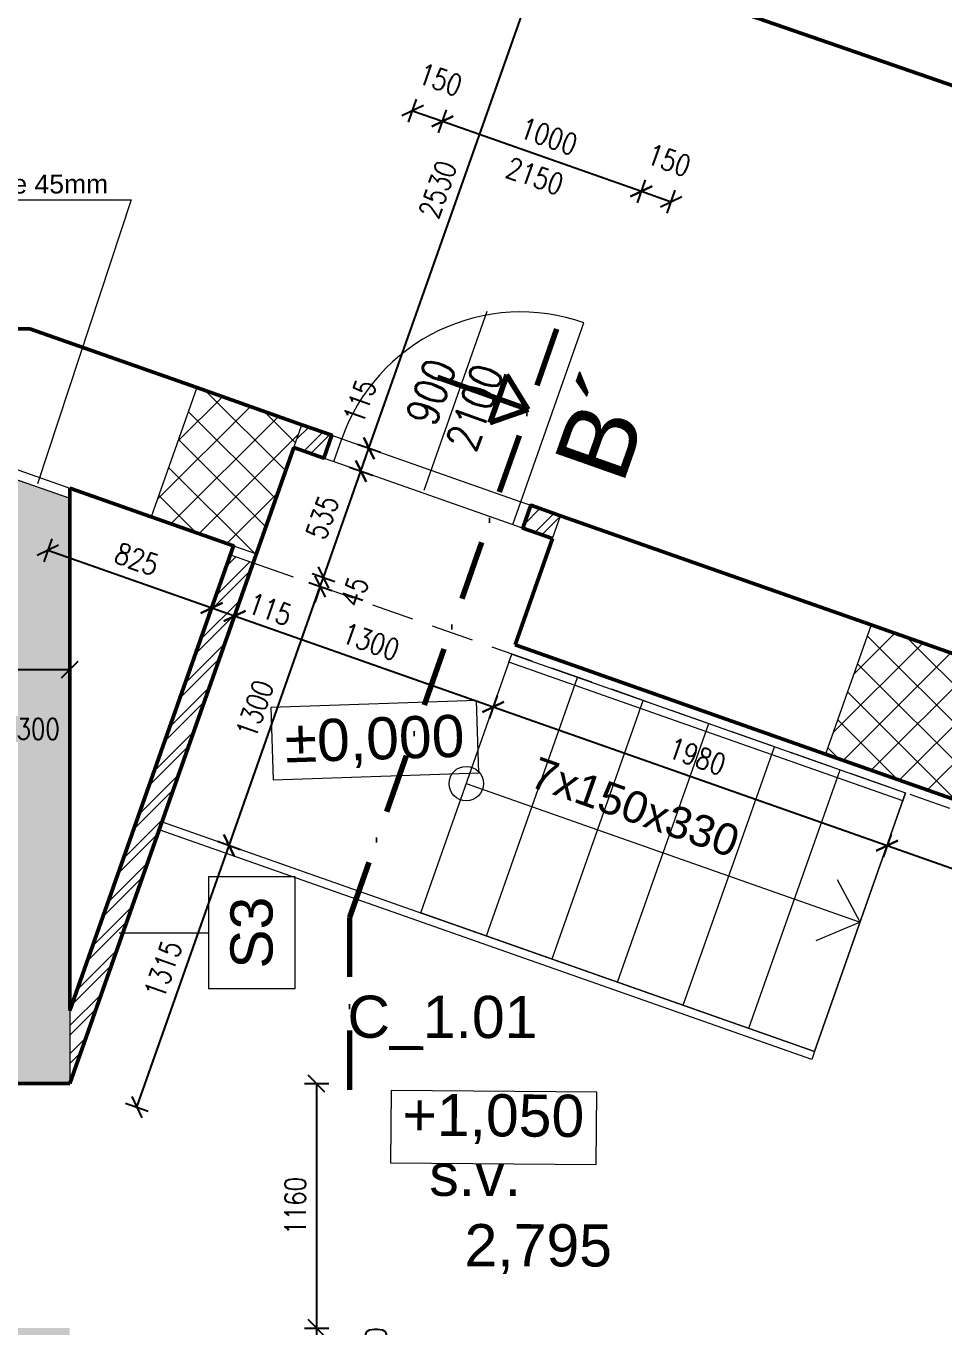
# Model space of a CAD drawing. Header units: millimetres. Extents: x 89194 to 559352, y -753138 to -204019.
# Drawn here: x 336791 to 341143, y -408834 to -402662 of the extents above; entities that cross this region are included whole.
import ezdxf
from ezdxf.enums import TextEntityAlignment as Align

# ---------------------------------------------------------------- set-up
doc = ezdxf.new("R2010")
doc.units = ezdxf.units.MM
doc.header["$LTSCALE"] = 400
doc.header["$PDMODE"] = 3
doc.linetypes.add('DASHED', pattern=[0.75, 0.5, -0.25])
doc.linetypes.add('Čerchovaná', pattern=[1340.555525, 705.555534, -352.777767, 0, -282.222223])
for name, color, linetype, lineweight in [('01_TP_Kóty otvorů', 7, 'Continuous', 15), ('RG_dveře', 3, 'Continuous', 9), ('RG_koty', 7, 'Continuous', 9), ('RG_popisy', 11, 'Continuous', 9), ('RG_rozhraní mater', 51, 'Continuous', 9), ('RG_schodiště', 94, 'Continuous', 9), ('RG_skladby konstrukcí', 5, 'Continuous', 9), ('RG_velmi tlustá', 5, 'Continuous', 70), ('RG_výrobky zámečník', 6, 'Continuous', 9), ('RG_zdivo nové', 1, 'Continuous', 50), ('RG_zdivo stavajici', 30, 'Continuous', 50), ('RG_zdivo stávající', 30, 'Continuous', 50), ('RG_čárkovaně', 40, 'DASHED', 9), ('RG_šrafy', 253, 'Continuous', 9)]:
    doc.layers.add(name, color=color, linetype=linetype, lineweight=lineweight)
doc.styles.add('Arial 100', font='Arial.ttf', dxfattribs={"height": 100})
doc.styles.add('Arial 200', font='Arial.ttf', dxfattribs={"height": 200})
doc.styles.add('Arial 250', font='Arial Bold.ttf', dxfattribs={"height": 250})
doc.styles.add('GENERATED_STYLE_3', font='Arial.ttf')
doc.styles.add('Koty', font='romans.shx', dxfattribs={"width": 0.8})
doc.dimstyles.new('RG_50_vnitřní', dxfattribs={"dimscale": 50, "dimtxt": 2, "dimasz": 1.6, "dimexe": 1.15, "dimexo": 0, "dimgap": 1, "dimtad": 1, "dimdec": 0, "dimrnd": 5, "dimzin": 0, "dimdsep": 46, "dimtxsty": 'Koty', "dimblk1": 'OBLIQUE', "dimblk2": 'OBLIQUE', "dimsah": 1, "dimcen": 0.09, "dimclrd": 256, "dimclre": 256, "dimclrt": 2, "dimazin": 0, "dimtfac": 1, "dimtdec": 0, "dimtmove": 2, "dimatfit": 3, "dimfxl": 1.15, "dimfxlon": 1, "dimtolj": 1, "dimtzin": 0, "dimarcsym": 0})

# ---------------------------------------------------------------- blocks, each defined once
blk = doc.blocks.new('SCHODISTE_VYROVNAVACI')
at = {"layer": 'RG_schodiště'}
blk.add_lwpolyline([(331889, -405270.9), (333189, -405270.9), (333189, -407250.9), (331889, -407250.9)], close=True, dxfattribs=at)
for points in [[(331889, -405270.9), (333189, -405270.9)], [(332539, -405270.9), (332539, -407250.9)], [(331889, -405600.9), (333189, -405600.9)], [(331889, -405930.9), (333189, -405930.9)], [(331889, -406260.9), (333189, -406260.9)], [(331889, -406590.9), (333189, -406590.9)], [(331889, -406920.9), (333189, -406920.9)], [(332539, -407250.9), (332385.2, -407082.4)], [(332539, -407250.9), (332692.8, -407082.4)], [(331889, -407250.9), (333189, -407250.9)]]:
    blk.add_lwpolyline(points, dxfattribs=at)
blk.add_circle((332539, -405270.9), 81.6, dxfattribs=at)
at = {"layer": 'RG_schodiště', "insert": (332775.7, -405738.6), "char_height": 150, "attachment_point": 1, "rotation": 269.87866, "style": 'Arial 250'}
blk.add_mtext('\\pxi-1.25;{\\fArial|b0|i0|c238|p34;7x150x330}', dxfattribs=at)
blk = doc.blocks.new('*U204')
for p, q in [((0, 115), (-50, 115)), ((900, 115), (0, 115)), ((0, 115), (0, 0)), ((950, 115), (900, 115)), ((900, 115), (900, 0)), ((0, 0), (-50, 0)), ((900, 0), (0, 0)), ((0, 0), (0, -900)), ((950, 0), (900, 0))]:
    blk.add_line(p, q)
blk.add_arc((0, 0), 900, 270, 0)
at = {"layer": '01_TP_Kóty otvorů'}
blk.add_line((450, 100), (450, -800), dxfattribs=at)
at = {"layer": '01_TP_Kóty otvorů', "insert": (450, -350), "char_height": 150, "attachment_point": 5, "rotation": 270, "style": 'Koty'}
blk.add_mtext('900\\P ', dxfattribs=at)
at = {"layer": '01_TP_Kóty otvorů', "style": 'Koty', "width": 0.8}
blk.add_attdef('VYS_DVR', text='', height=150, rotation=270, dxfattribs=at).set_placement((430, -350), align=Align.TOP_CENTER)
blk = doc.blocks.new('_Oblique')
at = {"color": 0, "linetype": 'ByBlock', "lineweight": -2}
blk.add_line((-0.5, -0.5), (0.5, 0.5), dxfattribs=at)
blk = doc.blocks.new('*D325')
at = {"layer": 'Defpoints', "color": 0, "transparency": 16777216}
for p in [(336698.3, -404909.2), (336998.2, -404902.5), (336998.2, -405715)]:
    blk.add_point(p, dxfattribs=at)
at = {"layer": 'RG_koty', "lineweight": -2, "transparency": 16777216}
for p, q in [((336698.3, -405657.5), (336698.3, -405772.5)), ((336998.2, -405657.5), (336998.2, -405772.5)), ((336698.3, -405715), (336998.2, -405715))]:
    blk.add_line(p, q, dxfattribs=at)
at = {"layer": 'RG_koty', "lineweight": -2, "transparency": 16777216, "xscale": 80, "yscale": 80, "zscale": 80, "rotation": 180}
blk.add_blockref('_Oblique', (336698.3, -405715), dxfattribs=at)
at = {"layer": 'RG_koty', "lineweight": -2, "transparency": 16777216, "xscale": 80, "yscale": 80, "zscale": 80}
blk.add_blockref('_Oblique', (336998.2, -405715), dxfattribs=at)
at = {"layer": 'RG_koty', "color": 2, "transparency": 16777216, "insert": (336848.3, -405997.5), "char_height": 100, "attachment_point": 5, "style": 'Koty'}
blk.add_mtext('\\A1;300', dxfattribs=at)
blk = doc.blocks.new('*D337')
at = {"layer": 'Defpoints', "color": 0, "transparency": 16777216}
for p in [(336998.8, -407679.2), (336998.3, -408838.9), (338168.3, -408838.9)]:
    blk.add_point(p, dxfattribs=at)
at = {"layer": 'RG_koty', "lineweight": -2, "transparency": 16777216}
for p, q in [((338110.8, -407679.2), (338225.8, -407679.2)), ((338168.3, -407679.2), (338168.3, -408838.9)), ((338110.8, -408838.9), (338225.8, -408838.9))]:
    blk.add_line(p, q, dxfattribs=at)
at = {"layer": 'RG_koty', "lineweight": -2, "transparency": 16777216, "xscale": 80, "yscale": 80, "zscale": 80}
for p, rotation in [((338168.3, -407679.2), 90), ((338168.3, -408838.9), 270)]:
    blk.add_blockref('_Oblique', p, dxfattribs=dict(at, rotation=rotation))
at = {"layer": 'RG_koty', "color": 2, "transparency": 16777216, "insert": (338068.3, -408259.1), "char_height": 100, "attachment_point": 5, "rotation": 90, "style": 'Koty'}
blk.add_mtext('\\A1;1160', dxfattribs=at)
blk = doc.blocks.new('*D338')
at = {"layer": 'Defpoints', "color": 0, "transparency": 16777216}
for p in [(336998.3, -408838.9), (336998.3, -409038.9), (338168.3, -409038.9)]:
    blk.add_point(p, dxfattribs=at)
at = {"layer": 'RG_koty', "lineweight": -2, "transparency": 16777216}
for p, q in [((338110.8, -408838.9), (338225.8, -408838.9)), ((338168.3, -408838.9), (338168.3, -409038.9)), ((338110.8, -409038.9), (338225.8, -409038.9))]:
    blk.add_line(p, q, dxfattribs=at)
at = {"layer": 'RG_koty', "lineweight": -2, "transparency": 16777216, "xscale": 80, "yscale": 80, "zscale": 80}
for p, rotation in [((338168.3, -408838.9), 90), ((338168.3, -409038.9), 270)]:
    blk.add_blockref('_Oblique', p, dxfattribs=dict(at, rotation=rotation))
at = {"layer": 'RG_koty', "color": 2, "transparency": 16777216, "insert": (338450.8, -408938.9), "char_height": 100, "attachment_point": 5, "rotation": 90, "style": 'Koty'}
blk.add_mtext('\\A1;200', dxfattribs=at)
blk = doc.blocks.new('*D347')
at = {"layer": 'Defpoints', "color": 0, "transparency": 16777216}
for p in [(336998, -404854.7), (337775, -405128.3), (337671.3, -405422.7)]:
    blk.add_point(p, dxfattribs=at)
at = {"layer": 'RG_koty', "lineweight": -2, "transparency": 16777216}
for p, q in [((336913.4, -405094.9), (336875.2, -405203.4)), ((336894.3, -405149.1), (337671.3, -405422.7)), ((337690.4, -405368.5), (337652.2, -405477))]:
    blk.add_line(p, q, dxfattribs=at)
at = {"layer": 'RG_koty', "lineweight": -2, "transparency": 16777216, "xscale": 80, "yscale": 80, "zscale": 80}
for p, rotation in [((336894.3, -405149.1), 160.6034218574295), ((337671.3, -405422.7), 340.6034218574295)]:
    blk.add_blockref('_Oblique', p, dxfattribs=dict(at, rotation=rotation))
at = {"layer": 'RG_koty', "color": 2, "transparency": 16777216, "insert": (337316, -405191.6), "char_height": 100, "attachment_point": 5, "rotation": 340.60342, "style": 'Koty'}
blk.add_mtext('\\A1;825', dxfattribs=at)
blk = doc.blocks.new('*D348')
at = {"layer": 'Defpoints', "color": 0, "transparency": 16777216}
for p in [(337775, -405128.3), (337883.5, -405166.5), (337779.8, -405460.9)]:
    blk.add_point(p, dxfattribs=at)
at = {"layer": 'RG_koty', "lineweight": -2, "transparency": 16777216}
for p, q in [((337690.4, -405368.5), (337652.2, -405477)), ((337671.3, -405422.7), (337779.8, -405460.9)), ((337798.9, -405406.7), (337760.7, -405515.1))]:
    blk.add_line(p, q, dxfattribs=at)
at = {"layer": 'RG_koty', "lineweight": -2, "transparency": 16777216, "xscale": 80, "yscale": 80, "zscale": 80}
for p, rotation in [((337671.3, -405422.7), 160.6034218574295), ((337779.8, -405460.9), 340.6034218574295)]:
    blk.add_blockref('_Oblique', p, dxfattribs=dict(at, rotation=rotation))
at = {"layer": 'RG_koty', "color": 2, "transparency": 16777216, "insert": (337947.8, -405429.3), "char_height": 100, "attachment_point": 5, "rotation": 340.60342, "style": 'Koty'}
blk.add_mtext('\\A1;115', dxfattribs=at)
blk = doc.blocks.new('*D349')
at = {"layer": 'Defpoints', "color": 0, "transparency": 16777216}
for p in [(337883.5, -405166.5), (339109.7, -405598.2), (339006, -405892.6)]:
    blk.add_point(p, dxfattribs=at)
at = {"layer": 'RG_koty', "lineweight": -2, "transparency": 16777216}
for p, q in [((337798.9, -405406.7), (337760.7, -405515.1)), ((337779.8, -405460.9), (339006, -405892.6)), ((339025.1, -405838.4), (338986.9, -405946.9))]:
    blk.add_line(p, q, dxfattribs=at)
at = {"layer": 'RG_koty', "lineweight": -2, "transparency": 16777216, "xscale": 80, "yscale": 80, "zscale": 80}
for p, rotation in [((337779.8, -405460.9), 160.6034218574295), ((339006, -405892.6), 340.6034218574295)]:
    blk.add_blockref('_Oblique', p, dxfattribs=dict(at, rotation=rotation))
at = {"layer": 'RG_koty', "color": 2, "transparency": 16777216, "insert": (338426.1, -405582.5), "char_height": 100, "attachment_point": 5, "rotation": 340.60342, "style": 'Koty'}
blk.add_mtext('\\A1;1300', dxfattribs=at)
blk = doc.blocks.new('*D350')
at = {"layer": 'Defpoints', "color": 0, "transparency": 16777216}
for p in [(339109.7, -405598.2), (340961.6, -406300.3), (340873.6, -406550.2)]:
    blk.add_point(p, dxfattribs=at)
at = {"layer": 'RG_koty', "lineweight": -2, "transparency": 16777216}
for p, q in [((339025.1, -405838.4), (338986.9, -405946.9)), ((339006, -405892.6), (340873.6, -406550.2)), ((340892.7, -406496), (340854.5, -406604.4))]:
    blk.add_line(p, q, dxfattribs=at)
at = {"layer": 'RG_koty', "lineweight": -2, "transparency": 16777216, "xscale": 80, "yscale": 80, "zscale": 80}
for p, rotation in [((339006, -405892.6), 160.6034218574295), ((340873.6, -406550.2), 340.6034218574295)]:
    blk.add_blockref('_Oblique', p, dxfattribs=dict(at, rotation=rotation))
at = {"layer": 'RG_koty', "color": 2, "transparency": 16777216, "insert": (339973, -406127.1), "char_height": 100, "attachment_point": 5, "rotation": 340.60342, "style": 'Koty'}
blk.add_mtext('\\A1;1980', dxfattribs=at)
blk = doc.blocks.new('*D351')
at = {"layer": 'Defpoints', "color": 0, "transparency": 16777216}
for p in [(340961.6, -406300.3), (344548.3, -407514.9), (344445.2, -407807.7)]:
    blk.add_point(p, dxfattribs=at)
at = {"layer": 'RG_koty', "lineweight": -2, "transparency": 16777216}
for p, q in [((340892.7, -406496), (340854.5, -406604.4)), ((340873.6, -406550.2), (344445.2, -407807.7)), ((344464.3, -407753.5), (344426.1, -407862))]:
    blk.add_line(p, q, dxfattribs=at)
at = {"layer": 'RG_koty', "lineweight": -2, "transparency": 16777216, "xscale": 80, "yscale": 80, "zscale": 80}
for p, rotation in [((340873.6, -406550.2), 160.6034218574295), ((344445.2, -407807.7), 340.6034218574295)]:
    blk.add_blockref('_Oblique', p, dxfattribs=dict(at, rotation=rotation))
at = {"layer": 'RG_koty', "color": 2, "transparency": 16777216, "insert": (342692.6, -407084.6), "char_height": 100, "attachment_point": 5, "rotation": 340.60342, "style": 'Koty'}
blk.add_mtext('\\A1;3785', dxfattribs=at)
blk = doc.blocks.new('*D355')
at = {"layer": 'Defpoints', "color": 0, "transparency": 16777216}
for p in [(337436.1, -406437.2), (337753.6, -406549), (336998.7, -407679.2)]:
    blk.add_point(p, dxfattribs=at)
at = {"layer": 'RG_koty', "lineweight": -2, "transparency": 16777216}
for p, q in [((337699.4, -406529.9), (337807.9, -406568.1)), ((337316.2, -407791), (337753.6, -406549)), ((337262, -407771.9), (337370.5, -407810.1))]:
    blk.add_line(p, q, dxfattribs=at)
at = {"layer": 'RG_koty', "lineweight": -2, "transparency": 16777216, "xscale": 80, "yscale": 80, "zscale": 80}
for p, rotation in [((337753.6, -406549), 70.5994916365189), ((337316.2, -407791), 250.5994916365189)]:
    blk.add_blockref('_Oblique', p, dxfattribs=dict(at, rotation=rotation))
at = {"layer": 'RG_koty', "color": 2, "transparency": 16777216, "insert": (337440.6, -407136.8), "char_height": 100, "attachment_point": 5, "rotation": 70.59949, "style": 'Koty'}
blk.add_mtext('\\A1;1315', dxfattribs=at)
blk = doc.blocks.new('*D356')
at = {"layer": 'Defpoints', "color": 0, "transparency": 16777216}
for p in [(337868.4, -405209.1), (338186.1, -405321), (337436.1, -406437.2)]:
    blk.add_point(p, dxfattribs=at)
at = {"layer": 'RG_koty', "lineweight": -2, "transparency": 16777216}
for p, q in [((338131.9, -405301.9), (338240.3, -405340.1)), ((337753.6, -406549), (338186.1, -405321)), ((337699.4, -406529.9), (337807.9, -406568.1))]:
    blk.add_line(p, q, dxfattribs=at)
at = {"layer": 'RG_koty', "lineweight": -2, "transparency": 16777216, "xscale": 80, "yscale": 80, "zscale": 80}
for p, rotation in [((338186.1, -405321), 70.59949163651889), ((337753.6, -406549), 250.5994916365189)]:
    blk.add_blockref('_Oblique', p, dxfattribs=dict(at, rotation=rotation))
at = {"layer": 'RG_koty', "color": 2, "transparency": 16777216, "insert": (337875.5, -405901.8), "char_height": 100, "attachment_point": 5, "rotation": 70.59949, "style": 'Koty'}
blk.add_mtext('\\A1;1300', dxfattribs=at)
blk = doc.blocks.new('*D357')
at = {"layer": 'Defpoints', "color": 0, "transparency": 16777216}
for p in [(337883.5, -405166.5), (337868.4, -405209.1), (338201.1, -405278.3)]:
    blk.add_point(p, dxfattribs=at)
at = {"layer": 'RG_koty', "lineweight": -2, "transparency": 16777216}
for p, q in [((338201.1, -405278.3), (338227.7, -405202.9)), ((338131.9, -405301.9), (338240.3, -405340.1)), ((338146.9, -405259.2), (338255.3, -405297.4)), ((338186.1, -405321), (338201.1, -405278.3)), ((338186.1, -405321), (338159.5, -405396.4))]:
    blk.add_line(p, q, dxfattribs=at)
at = {"layer": 'RG_koty', "lineweight": -2, "transparency": 16777216, "xscale": 80, "yscale": 80, "zscale": 80}
for p, rotation in [((338201.1, -405278.3), 250.5994916365189), ((338186.1, -405321), 70.59949163651893)]:
    blk.add_blockref('_Oblique', p, dxfattribs=dict(at, rotation=rotation))
at = {"layer": 'RG_koty', "color": 2, "transparency": 16777216, "insert": (338348.1, -405346.3), "char_height": 100, "attachment_point": 5, "rotation": 70.59949, "style": 'Koty'}
blk.add_mtext('\\A1;45', dxfattribs=at)
blk = doc.blocks.new('*D358')
at = {"layer": 'Defpoints', "color": 0, "transparency": 16777216}
for p in [(338061.1, -404661.8), (338378.8, -404773.7), (337883.5, -405166.5)]:
    blk.add_point(p, dxfattribs=at)
at = {"layer": 'RG_koty', "lineweight": -2, "transparency": 16777216}
for p, q in [((338324.6, -404754.6), (338433.1, -404792.8)), ((338201.1, -405278.3), (338378.8, -404773.7)), ((338146.9, -405259.2), (338255.3, -405297.4))]:
    blk.add_line(p, q, dxfattribs=at)
at = {"layer": 'RG_koty', "lineweight": -2, "transparency": 16777216, "xscale": 80, "yscale": 80, "zscale": 80}
for p, rotation in [((338378.8, -404773.7), 70.59949163651889), ((338201.1, -405278.3), 250.5994916365189)]:
    blk.add_blockref('_Oblique', p, dxfattribs=dict(at, rotation=rotation))
at = {"layer": 'RG_koty', "color": 2, "transparency": 16777216, "insert": (338195.6, -404992.8), "char_height": 100, "attachment_point": 5, "rotation": 70.59949, "style": 'Koty'}
blk.add_mtext('\\A1;535', dxfattribs=at)
blk = doc.blocks.new('*D359')
at = {"layer": 'Defpoints', "color": 0, "transparency": 16777216}
for p in [(338099.3, -404553.4), (338061.1, -404661.8), (338417, -404665.3)]:
    blk.add_point(p, dxfattribs=at)
at = {"layer": 'RG_koty', "lineweight": -2, "transparency": 16777216}
for p, q in [((338362.8, -404646.2), (338471.3, -404684.4)), ((338378.8, -404773.7), (338417, -404665.3)), ((338324.6, -404754.6), (338433.1, -404792.8))]:
    blk.add_line(p, q, dxfattribs=at)
at = {"layer": 'RG_koty', "lineweight": -2, "transparency": 16777216, "xscale": 80, "yscale": 80, "zscale": 80}
for p, rotation in [((338417, -404665.3), 70.59949163651889), ((338378.8, -404773.7), 250.5994916365189)]:
    blk.add_blockref('_Oblique', p, dxfattribs=dict(at, rotation=rotation))
at = {"layer": 'RG_koty', "color": 2, "transparency": 16777216, "insert": (338373.1, -404442.6), "char_height": 100, "attachment_point": 5, "rotation": 70.59949, "style": 'Koty'}
blk.add_mtext('\\A1;115', dxfattribs=at)
blk = doc.blocks.new('*D360')
at = {"layer": 'Defpoints', "color": 0, "transparency": 16777216}
for p in [(339234.6, -402268.5), (339258.2, -402276.8), (338099.3, -404553.4)]:
    blk.add_point(p, dxfattribs=at)
at = {"layer": 'RG_koty', "lineweight": -2, "transparency": 16777216}
for p, q in [((338417, -404665.3), (339258.2, -402276.8)), ((339234.6, -402268.5), (339312.4, -402295.9)), ((338362.8, -404646.2), (338471.3, -404684.4))]:
    blk.add_line(p, q, dxfattribs=at)
at = {"layer": 'RG_koty', "lineweight": -2, "transparency": 16777216, "xscale": 80, "yscale": 80, "zscale": 80}
for p, rotation in [((339258.2, -402276.8), 70.59949163651889), ((338417, -404665.3), 250.5994916365189)]:
    blk.add_blockref('_Oblique', p, dxfattribs=dict(at, rotation=rotation))
at = {"layer": 'RG_koty', "color": 2, "transparency": 16777216, "insert": (338743.3, -403437.8), "char_height": 100, "attachment_point": 5, "rotation": 70.59949, "style": 'Koty'}
blk.add_mtext('\\A1;2530', dxfattribs=at)
blk = doc.blocks.new('*D361')
at = {"layer": 'Defpoints', "color": 0, "transparency": 16777216}
for p in [(338765.2, -403113.7), (338099.3, -404553.4), (338240.8, -404603.2)]:
    blk.add_point(p, dxfattribs=at)
at = {"layer": 'RG_koty', "lineweight": -2, "transparency": 16777216}
for p, q in [((338604.6, -403118.2), (338642.8, -403009.7)), ((338623.7, -403063.9), (338765.2, -403113.7)), ((338746.1, -403168), (338784.3, -403059.5))]:
    blk.add_line(p, q, dxfattribs=at)
at = {"layer": 'RG_koty', "lineweight": -2, "transparency": 16777216, "xscale": 80, "yscale": 80, "zscale": 80}
for p, rotation in [((338623.7, -403063.9), 160.6041230405594), ((338765.2, -403113.7), 340.6041230405594)]:
    blk.add_blockref('_Oblique', p, dxfattribs=dict(at, rotation=rotation))
at = {"layer": 'RG_koty', "color": 2, "transparency": 16777216, "insert": (338755.1, -402916.7), "char_height": 100, "attachment_point": 5, "rotation": 340.60412, "style": 'Koty'}
blk.add_mtext('\\A1;150', dxfattribs=at)
blk = doc.blocks.new('*D362')
at = {"layer": 'Defpoints', "color": 0, "transparency": 16777216}
for p in [(339708.5, -403445.8), (338240.8, -404603.2), (339184.1, -404935.3)]:
    blk.add_point(p, dxfattribs=at)
at = {"layer": 'RG_koty', "lineweight": -2, "transparency": 16777216}
for p, q in [((338746.1, -403168), (338784.3, -403059.5)), ((338765.2, -403113.7), (339708.5, -403445.8)), ((339689.4, -403500.1), (339727.5, -403391.6))]:
    blk.add_line(p, q, dxfattribs=at)
at = {"layer": 'RG_koty', "lineweight": -2, "transparency": 16777216, "xscale": 80, "yscale": 80, "zscale": 80}
for p, rotation in [((338765.2, -403113.7), 160.6041230405594), ((339708.5, -403445.8), 340.6041230405594)]:
    blk.add_blockref('_Oblique', p, dxfattribs=dict(at, rotation=rotation))
at = {"layer": 'RG_koty', "color": 2, "transparency": 16777216, "char_height": 100, "attachment_point": 5, "rotation": 340.60412, "style": 'Koty'}
for s, insert in [('\\A1;1000', (339270, -403185.5)), ('\\A1;2150', (339203.6, -403374.1))]:
    blk.add_mtext(s, dxfattribs=dict(at, insert=insert))
blk = doc.blocks.new('*D363')
at = {"layer": 'Defpoints', "color": 0, "transparency": 16777216}
for p in [(339849.9, -403495.6), (339184.1, -404935.3), (339325.5, -404985.1)]:
    blk.add_point(p, dxfattribs=at)
at = {"layer": 'RG_koty', "lineweight": -2, "transparency": 16777216}
for p, q in [((339689.4, -403500.1), (339727.5, -403391.6)), ((339708.5, -403445.8), (339849.9, -403495.6)), ((339830.8, -403549.9), (339869, -403441.4))]:
    blk.add_line(p, q, dxfattribs=at)
at = {"layer": 'RG_koty', "lineweight": -2, "transparency": 16777216, "xscale": 80, "yscale": 80, "zscale": 80}
for p, rotation in [((339708.5, -403445.8), 160.6041230405594), ((339849.9, -403495.6), 340.6041230405594)]:
    blk.add_blockref('_Oblique', p, dxfattribs=dict(at, rotation=rotation))
at = {"layer": 'RG_koty', "color": 2, "transparency": 16777216, "insert": (339839.8, -403298.6), "char_height": 100, "attachment_point": 5, "rotation": 340.60412, "style": 'Koty'}
blk.add_mtext('\\A1;150', dxfattribs=at)

msp = doc.modelspace()

# ---------------------------------------------------------------- hatches: boundary and pattern name
at = {"layer": 'RG_šrafy'}
h = msp.add_hatch(dxfattribs=at)
h.set_pattern_fill('ANSI32', color=256, scale=10)
h.set_pattern_definition([(45, (338168.44, -404617.99), (-67.35192, 67.35192), []), (45, (338213.34, -404617.99), (-67.35192, 67.35192), [])])
h.paths.add_polyline_path([(338240.8, -404603.2), (338099.3, -404553.4), (338061.1, -404661.8), (338202.6, -404711.7)])
h.paths.add_polyline_path([(339325.5, -404985.1), (339184.1, -404935.3), (339145.9, -405043.7), (339287.3, -405093.6)])
h.paths.add_polyline_path([(334948.3, -329794.8), (334298.3, -329794.8), (334298.3, -329910.2), (334948.3, -329910.2)])
h.paths.add_polyline_path([(336698.3, -329797.9), (336690.6, -329795.2), (336088.3, -329795.2), (336088.3, -329910.2), (336698.3, -329910.2)])
h.paths.add_polyline_path([(337868.3, -330210), (337760, -330171.9), (336998.7, -332334.2), (336998.8, -332680.2), (337372.9, -331617.4), (337436, -331438.2), (337436, -331438.1), (337436, -331438.1)])
h.paths.add_polyline_path([(334948.3, -404793.8), (334298.3, -404793.8), (334298.3, -404909.2), (334948.3, -404909.2)])
h.paths.add_polyline_path([(336698.3, -404796.9), (336690.6, -404794.2), (336088.3, -404794.2), (336088.3, -404908.8), (336698.3, -404909.2)])
h.paths.add_polyline_path([(337868.4, -405209.1), (337760, -405170.9), (336998.7, -407333.2), (336998.7, -407679.2), (336998.8, -407679.2)])
h.paths.add_polyline_path([(334948.3, -479794.7), (334298.3, -479794.7), (334298.3, -479910.7), (334948.3, -479909.7)])
h.paths.add_polyline_path([(336698.3, -479797.9), (336690.6, -479795.2), (336088.3, -479795.2), (336088.3, -479910.2), (336698.3, -479910.2)])
h.paths.add_polyline_path([(337867.4, -480209.7), (337760, -480171.9), (336998.7, -482334.2), (336998.3, -482680.2), (336998.3, -482681.4)])
h.paths.add_polyline_path([(334948.3, -554793.8), (334298.3, -554793.8), (334298.3, -554908.8), (334948.3, -554908.8)])
h.paths.add_polyline_path([(336698.3, -554796.9), (336690.6, -554794.2), (336088.2, -554794.2), (336088.2, -554908.8), (336698.3, -554908.8)])
h.paths.add_polyline_path([(337868.4, -555209.1), (337760, -555170.9), (336998.4, -557334), (336998.8, -557679.2)])
h = msp.add_hatch(dxfattribs=at)
h.set_pattern_fill('ANSI37', color=256, scale=40)
h.set_pattern_definition([(45, (-38756.65, -88521.15), (-89.80256, 89.80256), []), (135, (-38756.65, -88521.15), (-89.80256, -89.80256), [])])
h.paths.add_polyline_path([(352776.7, -559723.7), (352560.8, -560335.8), (352738.3, -560398.3), (352738.3, -560396.7), (354230.3, -560923.8), (354445.9, -560311.5)])
h.paths.add_polyline_path([(338061.1, -404661.8), (338099.3, -404553.4), (337599.9, -404377.5), (337384.1, -404990.7), (337775, -405128.3), (337883.5, -405166.5)])
h.paths.add_polyline_path([(340797.9, -405503.5), (340582, -406116.6), (341902.5, -406581.6), (342118.4, -405968.5)])
h.paths.add_polyline_path([(345448, -407140.8), (344127.5, -406675.8), (344098.1, -406759.1), (343911.6, -407288.9), (344548.3, -407514.9), (344848.3, -407620.5), (345232.1, -407753.9)])
h.paths.add_polyline_path([(346042.2, -407350), (347362.8, -407814.9), (347146.9, -408428), (345825.3, -407963.8)])
h.paths.add_polyline_path([(354417, -410298.6), (352747.9, -409711), (352532, -410324), (352738.3, -410396.7), (354201.5, -410911.9)])
h.paths.add_polyline_path([(334948.3, -479098.2), (334238.5, -479099.2), (334238.5, -479749.5), (334948.3, -479748.2)])
h.paths.add_polyline_path([(338921.8, -479844.1), (337601.3, -479379.1), (337384.1, -479995.6), (337775, -480129.4), (337774.9, -480129.4), (337882.3, -480167.3), (338705.8, -480457.2)])
h.paths.add_polyline_path([(345448.8, -482142.9), (344128.3, -481677.8), (343912.1, -482291.6), (344548.3, -482515.8), (344848.3, -482621.5), (345235.5, -482756.9)])
h.paths.add_polyline_path([(346061.9, -482358.8), (345846, -482971.9), (347166.5, -483436.9), (347382.4, -482823.9)])
h.paths.add_polyline_path([(350038, -483759.1), (349822, -484372.2), (351491.5, -484960.2), (351707.5, -484347.1)])
h.paths.add_polyline_path([(352776.7, -484723.7), (352561.3, -485335.4), (352738.3, -485397.7), (354230.3, -485924.7), (354446.2, -485311.7)])
h.paths.add_polyline_path([(334948.3, -554097.2), (334238.5, -554098.2), (334238.5, -554748.5), (334948.3, -554747.2)])
h.paths.add_polyline_path([(337601.3, -554378.1), (337385.3, -554991.1), (337385.3, -554991.2), (337775, -555128.4), (337883.3, -555166.6), (338705.8, -555456.2), (338921.8, -554843.1)])
h.paths.add_polyline_path([(345448.8, -557141.9), (344128.3, -556676.8), (343912.1, -557290.8), (344548.3, -557514.9), (344848.3, -557620.5), (345231.9, -557754.6)])
h.paths.add_polyline_path([(346061.9, -557357.8), (345846, -557970.9), (347166.5, -558436), (347382.4, -557822.9)])
h.paths.add_polyline_path([(350038, -558758.1), (349822, -559371.2), (351491.5, -559959.2), (351707.1, -559347), (351616.6, -559315.1)])
h.paths.add_polyline_path([(353364.6, -413013.3), (353364.6, -412587.3), (352952.5, -412587.3), (352952.5, -413013.3)])
at = {"layer": 'RG_šrafy', "ltscale": 0.0007}
h = msp.add_hatch(dxfattribs=at)
h.set_pattern_fill('ZIGZAG', color=256, scale=20)
h.set_pattern_definition([(0, (-38756.65, -88521.147), (63.5, 63.5), [63.5, -63.5]), (90, (-38693.15, -88521.147), (-63.5, 63.5), [63.5, -63.5])])
h.paths.add_polyline_path([(336998, -404902.4), (336698.3, -404796.9), (336698.3, -404909.2), (336698.3, -407489.2), (336698.3, -407679.2), (336998.7, -407679.2), (336998.7, -407333.2)])
h.paths.add_polyline_path([(336998.3, -409038.9), (336998.3, -408838.9), (336698.3, -408838.9), (336698.3, -409179.2), (336698.3, -409379.2), (336698.3, -415149.2), (336998.3, -415149.2)])
h.paths.add_polyline_path([(344848.3, -408788.9), (344548.3, -408788.9), (344548.3, -408838.9), (344548.3, -409038.9), (344548.3, -415149.2), (344848.3, -415149.2)])
h.paths.add_polyline_path([(344848.3, -407668.2), (344548.3, -407562.6), (344548.3, -407788.9), (344848.3, -407788.9)])
h.paths.add_polyline_path([(344806.5, -407768.9, 0.391021), (344821.4, -407755.1), (344826.6, -407690.8, -0.391021), (344834, -407683.9), (344838.3, -407683.9), (344838.3, -407778.9), (344558.3, -407778.9), (344558.3, -407683.9), (344562.6, -407683.9, -0.391021), (344570.1, -407690.8), (344575.2, -407755.1, 0.391021), (344590.2, -407768.9)], flags=16)

# ---------------------------------------------------------------- linework, layer by layer
at = {"layer": 'RG_koty'}
for points in [[(337963.3, -406237.7), (338938.1, -406205.3), (338926.8, -405862.6), (337951.9, -405895)], [(338519.1, -408055.5), (339494.5, -408062.7), (339497, -407719.9), (338521.7, -407712.6)]]:
    msp.add_lwpolyline(points, close=True, dxfattribs=at)
at = {"layer": 'RG_popisy'}
msp.add_lwpolyline([(336405.1, -403486.7), (337289.5, -403486.7), (336844.7, -404834.5)], dxfattribs=at)
at = {"layer": 'RG_rozhraní mater'}
for points in [[(337599.9, -404377.5), (337384.1, -404990.7)], [(338061.1, -404661.8), (338099.3, -404553.4)], [(336698.3, -404749.2), (336998, -404854.7)], [(336088.4, -404794.2), (336690.6, -404794.2), (336998.2, -404902.5)], [(339287.3, -405093.6), (339325.5, -404985.1)], [(337760, -405170.9), (337868.4, -405209.1)], [(337775, -405128.3), (337883.5, -405166.5)], [(340797.9, -405503.5), (340582, -406116.6)], [(337436.1, -406437.2), (340529.9, -407526.5), (340961.6, -406300.3)], [(336998.7, -407333.2), (336998.7, -407679.2)]]:
    msp.add_lwpolyline(points, dxfattribs=at)
at = {"layer": 'RG_skladby konstrukcí'}
msp.add_lwpolyline([(337656.2, -406698.5), (337656.2, -407228.5), (338066.2, -407228.5), (338066.2, -406698.5)], close=True, dxfattribs=at)
msp.add_lwpolyline([(337232.8, -406963.5), (337656.2, -406963.5)], dxfattribs=at)
at = {"layer": 'RG_velmi tlustá'}
for p, q in [((339070.4, -404317), (339030.4, -404430.6)), ((339172.5, -404480.7), (339070.4, -404317)), ((339172.5, -404480.7), (338742.7, -404329.4)), ((339030.4, -404430.6), (338990.4, -404544.3)), ((339172.5, -404480.7), (338990.4, -404544.3))]:
    msp.add_line(p, q, dxfattribs=at)
at = {"layer": 'RG_velmi tlustá', "linetype": 'Čerchovaná', "ltscale": 0.001}
msp.add_lwpolyline([(339306.4, -404100.8), (338324.1, -406890.7), (338324.1, -407743.8)], dxfattribs=at)
at = {"layer": 'RG_výrobky zámečník'}
for points in [[(339080.7, -405680.4), (339094, -405642.7), (340961.6, -406300.3), (340948.3, -406338)], [(337422.8, -406474.9), (337436.1, -406437.2), (340529.9, -407526.5), (340516.6, -407564.2)]]:
    msp.add_lwpolyline(points, close=True, dxfattribs=at)
at = {"layer": 'RG_zdivo nové'}
for points in [[(337599.9, -404377.5), (338099.3, -404553.4)], [(338099.3, -404553.4), (338240.8, -404603.2), (338202.6, -404711.7), (338061.1, -404661.8)], [(336998.8, -407679.2), (338061.1, -404661.8)], [(336998.7, -407333.2), (336998, -404854.7)], [(336998.8, -407679.2), (336088.3, -407679.2), (336088.3, -407489.2), (336698.3, -407489.2), (336698.3, -404909.2), (336088.3, -404908.8)], [(339325.5, -404985.1), (339184.1, -404935.3), (339145.9, -405043.7), (339287.4, -405093.6)], [(336998.7, -407333.2), (337775, -405128.3), (337384.1, -404990.7)], [(339109.7, -405598.2), (339287.3, -405093.6)], [(340797.9, -405503.5), (342118.4, -405968.5)], [(340582, -406116.6), (341902.5, -406581.6)]]:
    msp.add_lwpolyline(points, dxfattribs=at)
at = {"layer": 'RG_zdivo stavajici'}
for points in [[(340797.9, -405503.5), (339325.5, -404985.1)], [(339109.7, -405598.2), (340582, -406116.6)]]:
    msp.add_lwpolyline(points, dxfattribs=at)
at = {"layer": 'RG_zdivo stávající'}
for points in [[(342052.1, -403244), (338508.5, -402017)], [(337599.9, -404377.5), (336809.4, -404099.2), (336088.3, -404098.9)], [(336998, -404854.7), (337384.1, -404990.7)]]:
    msp.add_lwpolyline(points, dxfattribs=at)
at = {"layer": 'RG_čárkovaně'}
msp.add_lwpolyline([(337868.4, -405209.1), (344548.3, -407562.6)], dxfattribs=at)

# ---------------------------------------------------------------- block references
at = {"layer": 'RG_dveře', "rotation": 160.6045180452667}
msp.add_blockref('*U204', (339136.9, -404918.7), dxfattribs=at).add_auto_attribs({'VYS_DVR': '2100'})
at = {"layer": 'RG_schodiště', "rotation": 70.60342185742145}
msp.add_blockref('SCHODISTE_VYROVNAVACI', (-153828.4, -585328.3), dxfattribs=at)

# ---------------------------------------------------------------- texts
at = {"layer": 'RG_koty', "char_height": 200, "width": 12.645, "attachment_point": 5, "style": 'Arial 100'}
for s, insert, rotation in [('%%P0,000', (338443.9, -406060.7), 1.90159), ('+1,050', (339006.5, -407848.2), 359.57539), ('\\pxi-3,l4,qc,t4;s.v.^I2,795', (338820, -408297.3), 359.87866)]:
    msp.add_mtext(s, dxfattribs=dict(at, insert=insert, rotation=rotation))
at = {"layer": 'RG_popisy', "insert": (336454.5, -403366.5), "char_height": 90, "attachment_point": 1, "style": 'Arial 250'}
msp.add_mtext('\\pxi-1.25;{\\fArial|b0|i0|c238|p34;Dilatace 45mm}', dxfattribs=at)
at = {"layer": 'RG_popisy', "insert": (338565.1, -407262.2), "char_height": 200, "attachment_point": 1, "rotation": 359.87866, "style": 'Arial 250'}
msp.add_mtext('\\pxi-1.25;{\\fArial|b0|i0|c238|p34;C_1.01}', dxfattribs=at)
at = {"layer": 'RG_skladby konstrukcí', "insert": (337861.2, -406963.5), "char_height": 200, "width": 530, "attachment_point": 5, "rotation": 90, "style": 'Arial 200'}
msp.add_mtext('S3', dxfattribs=at)
at = {"layer": 'RG_velmi tlustá', "insert": (339369.7, -404497.2), "char_height": 350, "attachment_point": 2, "rotation": 70.60694, "style": 'GENERATED_STYLE_3'}
msp.add_mtext('B´', dxfattribs=at)

# ---------------------------------------------------------------- dimensions: what is measured, and where the dimension line sits
at = {"layer": 'RG_koty'}
for base, p1, p2, angle, picture, middle in [((339258.2, -402276.8), (338099.3, -404553.4), (339234.6, -402268.5), 250.59949, '*D360', (338743.3, -403437.8)), ((339849.9, -403495.6), (339184.1, -404935.3), (339325.5, -404985.1), 160.60412, '*D363', (339839.8, -403298.6)), ((338378.8, -404773.7), (337883.5, -405166.5), (338061.1, -404661.8), 250.59949, '*D358', (338195.6, -404992.8)), ((339006, -405892.6), (337883.5, -405166.5), (339109.7, -405598.2), 160.60342, '*D349', (338426.1, -405582.5)), ((338186.1, -405321), (337436.1, -406437.2), (337868.4, -405209.1), 250.59949, '*D356', (337875.5, -405901.8)), ((340873.6, -406550.2), (339109.7, -405598.2), (340961.6, -406300.3), 160.60342, '*D350', (339973, -406127.1)), ((344445.1982, -407807.7219), (340961.6264, -406300.271), (344548.3127, -407514.8567), 160.60342, '*D351', (342692.6221, -407084.6428)), ((338168.3, -408838.9), (336998.8, -407679.2), (336998.3, -408838.9), 90, '*D337', (338068.3, -408259.1)), ((338168.3, -409038.9), (336998.3, -408838.9), (336998.3, -409038.9), 90, '*D338', (338450.8, -408938.9))]:
    dim = msp.add_linear_dim(base=base, p1=p1, p2=p2, angle=angle, dimstyle='RG_50_vnitřní', dxfattribs=at)
    dim.commit()
    dim.dimension.update_dxf_attribs({"geometry": picture, "text_midpoint": middle})
for p1, p2, distance, picture, middle in [((338099.3, -404553.4), (338240.8, -404603.2), 1579.1, '*D361', (338755.1, -402916.7)), ((336998, -404854.7), (337775, -405128.3), -312.1, '*D347', (337316, -405191.6)), ((336998.7, -407679.2), (337436.1, -406437.2), -336.7, '*D355', (337440.6, -407136.8))]:
    dim = msp.add_aligned_dim(p1=p1, p2=p2, distance=distance, dimstyle='RG_50_vnitřní', dxfattribs=at)
    dim.commit()
    dim.dimension.update_dxf_attribs({"geometry": picture, "text_midpoint": middle})
dim = msp.add_linear_dim(base=(339708.5, -403445.8), p1=(338240.8, -404603.2), p2=(339184.1, -404935.3), angle=160.60412, text='<>\\X2150', dimstyle='RG_50_vnitřní', dxfattribs=at)
dim.commit()
dim.dimension.update_dxf_attribs({"geometry": '*D362', "text_midpoint": (339236.8, -403279.8)})
for base, p1, p2, angle, picture, middle in [((338417, -404665.3), (338061.1, -404661.8), (338099.3, -404553.4), 250.59949, '*D359', (338373.1, -404442.6)), ((337779.8, -405460.9), (337775, -405128.3), (337883.5, -405166.5), 160.60342, '*D348', (337947.8, -405429.3)), ((338201.1, -405278.3), (337868.4, -405209.1), (337883.5, -405166.5), 250.59949, '*D357', (338348.1, -405346.3))]:
    dim = msp.add_linear_dim(base=base, p1=p1, p2=p2, angle=angle, dimstyle='RG_50_vnitřní', dxfattribs=at)
    dim.commit()
    dim.dimension.update_dxf_attribs({"geometry": picture, "text_midpoint": middle, "dimtype": 160})
dim = msp.add_linear_dim(base=(336998.2, -405715), p1=(336698.3, -404909.2), p2=(336998.2, -404902.5), dimstyle='RG_50_vnitřní', dxfattribs=at)
dim.commit()
dim.dimension.update_dxf_attribs({"geometry": '*D325', "text_midpoint": (336848.3, -405997.5)})

doc.saveas('drawing.dxf')
